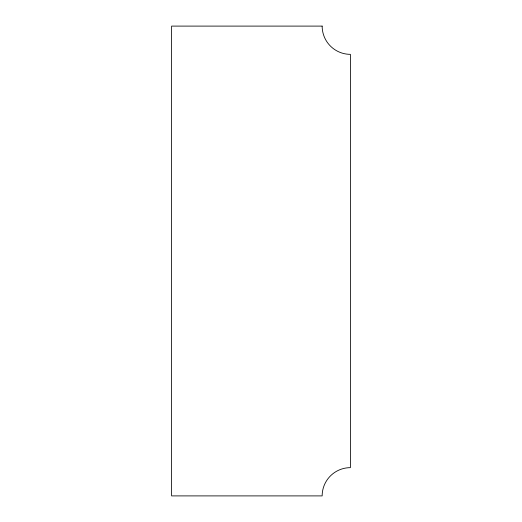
<?xml version="1.0" encoding="UTF-8"?>
<svg xmlns="http://www.w3.org/2000/svg" width="522" height="522" viewBox="0 0 522 522"><rect width="100%" height="100%" fill="white"/><g stroke="black" fill="none" stroke-linecap="round" stroke-linejoin="round"><path stroke-width="0.78" d="M322.152 26.1L171.607 26.1L171.607 495.9L322.152 495.9A28.247 28.247 0 0 1 350.392 467.653L350.392 54.347A28.247 28.247 0 0 1 322.152 26.1"/></g></svg>
